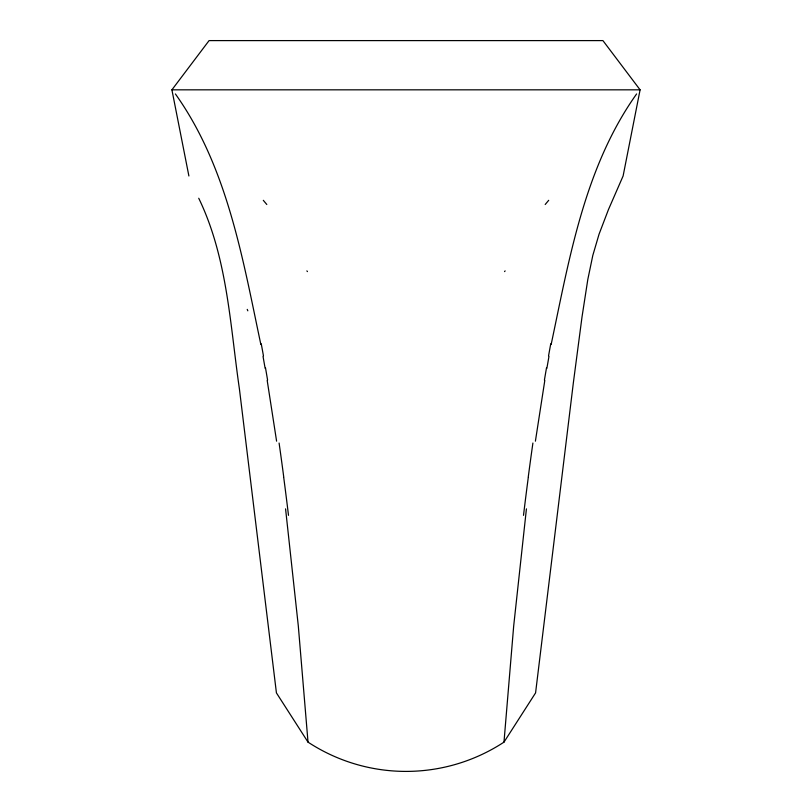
<?xml version="1.0" encoding="UTF-8"?>
<svg xmlns="http://www.w3.org/2000/svg" width="812" height="812" viewBox="0 0 812 812"><rect width="100%" height="100%" fill="white"/><g stroke="black" fill="none" stroke-linecap="round" stroke-linejoin="round"><path stroke-width="1.22" d="M198.737 198.25C227.472 257.658 230.07 324.729 239.408 388.897L276.425 692.9L308.022 742.138A178.63 178.63 0 0 0 503.978 742.138L513.692 625.92L526.43 508.85M308.022 742.138L298.308 625.92L285.57 508.85M535.402 441.17L544.811 380.432M546.862 368.374L548.973 356.387M551.145 344.481C569.344 258.571 584.569 166.998 636.608 93.948M188.891 175.981L171.911 89.827L209.08 40.6L602.92 40.6L640.089 89.827L623.108 175.981L608.472 209.537L599.053 234.191L592.811 255.415L587.817 279.45L582.001 317.035L573.373 382.665L535.575 692.9L503.978 742.138M171.911 89.827L640.089 89.827M175.392 93.948C227.431 166.998 242.656 258.571 260.855 344.481M263.027 356.387L265.138 368.374M267.189 380.432L276.598 441.17M247.812 310.823A239.459 2.659 67.9 0 1 247.234 309.382M545.197 204.492A247.295 0.538 -50.1 0 1 548.699 200.32M504.556 271.604A260.185 1.025 -51.6 0 1 505.115 270.893M548.567 355.788A344.643 55.429 -81.4 0 1 550.759 343.78M544.416 380.097A305.596 44.305 -81.3 0 1 546.496 367.907M528.257 477.04A365.197 39.149 -81.3 0 1 532.905 443.037M523.507 515.356A328.87 30.724 -81.4 0 1 528.277 477.497M263.301 200.32A247.295 0.538 50.1 0 1 266.803 204.492M306.885 270.893A260.185 1.025 51.6 0 1 307.443 271.604M261.241 343.78A344.643 55.429 81.4 0 1 263.433 355.788M265.504 367.907A305.596 44.305 81.3 0 1 267.584 380.097M279.095 443.037A365.197 39.149 81.3 0 1 283.743 477.04M283.723 477.497A328.87 30.724 81.4 0 1 288.493 515.356"/></g></svg>
